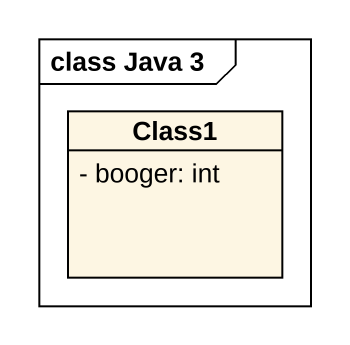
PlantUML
@startuml
mainframe class Java 3
hide circle
hide empty members
skinparam classAttributeIconSize 0
class Class1 {
  - booger: int
}
@enduml
